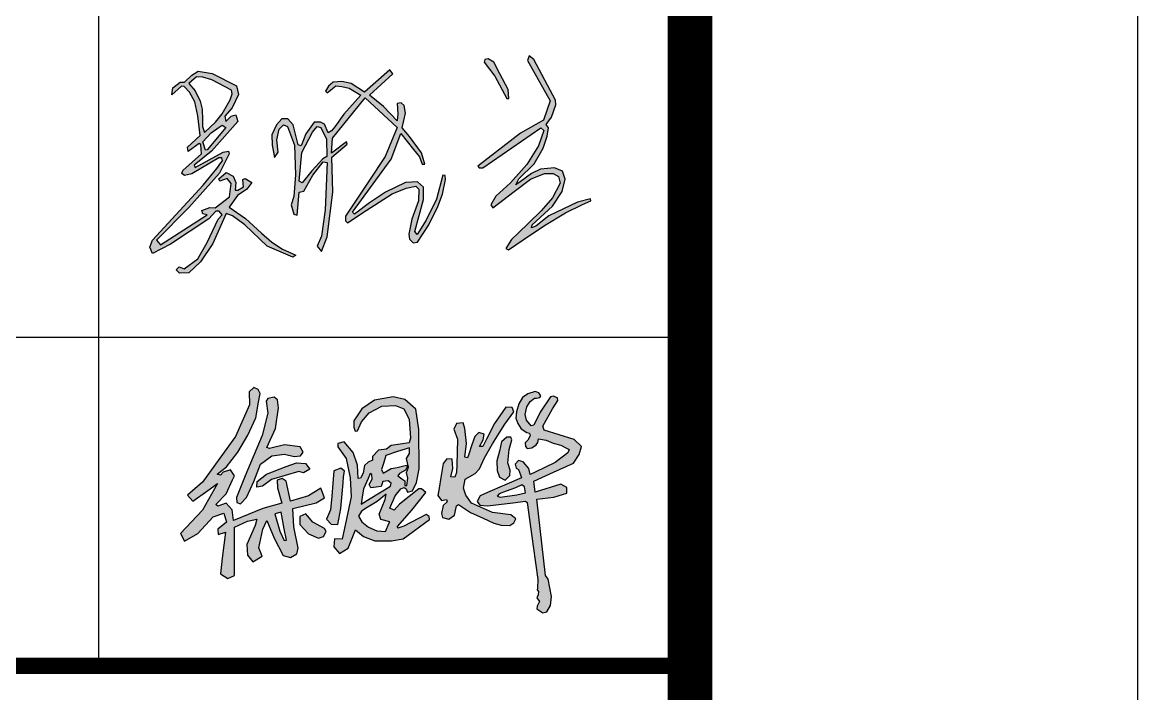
# Model space of a CAD drawing. Extents: x 1162612 to 1711260, y -157368 to 197905.
# Drawn here: x 1689907 to 1693643, y -70178 to -67930 of the extents above; entities that cross this region are included whole.
import ezdxf

# ---------------------------------------------------------------- set-up
doc = ezdxf.new("R2010")
doc.units = 0
doc.header["$LTSCALE"] = 1000
doc.header["$MEASUREMENT"] = 0
doc.layers.get('0').update_dxf_attribs({"linetype": 'CONTINUOUS'})
doc.layers.add('PP-PM-TK', color=7, linetype='CONTINUOUS')
doc.layers.add('PUB_TITLE', color=4, linetype='CONTINUOUS')

msp = doc.modelspace()

# ---------------------------------------------------------------- hatches: boundary and pattern name
h = msp.add_hatch(color=256)
h.paths.add_polyline_path([(1691620.8, -68054.7), (1691605, -68042.6), (1691599.1, -68058.6), (1691675.3, -68193.1), (1691653.4, -68258), (1691576.2, -68302), (1691432.9, -68412.1), (1691437.7, -68417.9), (1691450, -68417.4), (1691643.8, -68283.9), (1691653.9, -68292.9), (1691636.3, -68343.5), (1691596.9, -68406.8), (1691542, -68467.7), (1691493, -68512.9), (1691476, -68541.1), (1691482.9, -68551.2), (1691554.2, -68497.4), (1691609.7, -68455.7), (1691656.6, -68436.2), (1691685.4, -68436.2), (1691703.5, -68446.8), (1691708.8, -68469.2), (1691682.7, -68517.6), (1691645.4, -68561.9), (1691602.8, -68602.9), (1691569.2, -68635.2), (1691545.6, -68657.9), (1691527.2, -68687.5), (1691535.7, -68692.8), (1691585.2, -68659.3), (1691656.7, -68610.9), (1691726.6, -68568), (1691784.1, -68540), (1691811.7, -68528.1), (1691810.6, -68521.4), (1691767.3, -68532.9), (1691670.7, -68578), (1691626.7, -68613), (1691613.2, -68618.6), (1691614.7, -68608.6), (1691683, -68546), (1691715.8, -68496.4), (1691725.9, -68455.6), (1691716.2, -68428.4), (1691689.4, -68417.6), (1691643.1, -68421.7), (1691612.5, -68436.2), (1691574.5, -68464.5), (1691560.2, -68475.1), (1691570, -68454.1), (1691621.5, -68404.5), (1691652.1, -68351.4), (1691665.5, -68311.6), (1691669.6, -68283.6), (1691661.4, -68272.8), (1691680.1, -68248), (1691693.9, -68206.6), (1691693.2, -68190.6)])
h.paths.add_polyline_path([(1691467.5, -68052.7), (1691456.1, -68054.7), (1691453.7, -68063.8), (1691490.3, -68110.7), (1691529.9, -68185.6), (1691537.3, -68185.6), (1691534.3, -68155.9), (1691506.7, -68103), (1691486.4, -68064.1)], flags=17)
h.paths.add_polyline_path([(1690877.3, -68427.4), (1690844.5, -68468.4), (1690833.9, -68462.3), (1690843.4, -68366), (1690879, -68298.7), (1690895.2, -68278.9), (1690907.3, -68282.4), (1690925.7, -68321.4), (1690927.6, -68380.2), (1690913.2, -68387.3)], flags=16)
h.paths.add_polyline_path([(1690744, -68341.4), (1690751.8, -68383), (1690764.4, -68365.6), (1690759.5, -68323.7), (1690767.1, -68288.4), (1690781.8, -68273.2), (1690795.4, -68279.7), (1690818.8, -68342.2), (1690822.6, -68441.2), (1690816.6, -68513.8), (1690807.9, -68541.5), (1690817.1, -68573), (1690828, -68576.3), (1690834, -68499.1), (1690849.8, -68495.3), (1690879.7, -68442.5), (1690915.1, -68398), (1690928.7, -68400.1), (1690921.6, -68557.8), (1690909.6, -68646.7), (1690894.9, -68679.8), (1690909.6, -68697.8), (1690928.7, -68648.3), (1690946.7, -68499.1), (1690944.1, -68382.2), (1690995.6, -68338), (1690993.3, -68331.2), (1690943, -68368.5), (1690946.4, -68318.6), (1691055.8, -68183.1), (1691162.8, -68283.2), (1691122.3, -68380), (1691067.6, -68462.4), (1690990, -68579.2), (1690990.1, -68594.6), (1690996, -68602.2), (1691059.1, -68561), (1691145.5, -68504.6), (1691193.4, -68485.7), (1691225.5, -68479), (1691235.6, -68489.5), (1691234.7, -68528.2), (1691211.6, -68589.7), (1691201.9, -68640.2), (1691204.4, -68656.6), (1691216.2, -68669.2), (1691230.5, -68666.7), (1691268.8, -68608.7), (1691298.7, -68546.7), (1691314.1, -68505.8), (1691324.9, -68456.5), (1691323.2, -68443.6), (1691315.3, -68442.8), (1691294.6, -68522.3), (1691259.8, -68592.7), (1691229.5, -68641.4), (1691221.6, -68631), (1691250.6, -68523.6), (1691251.1, -68482.2), (1691231.2, -68464.8), (1691191, -68466.9), (1691123.4, -68499.2), (1691069.9, -68535.2), (1691020.2, -68572.8), (1691013.2, -68566.2), (1691142.1, -68389), (1691175.1, -68303.1), (1691217.3, -68355.9), (1691237.2, -68380.6), (1691246.1, -68405.7), (1691255.2, -68405.7), (1691244.7, -68367.9), (1691204.2, -68312.9), (1691180, -68283.7), (1691191.1, -68234.3), (1691186.5, -68208.7), (1691176.4, -68199.6), (1691162.3, -68202.8), (1691165.5, -68237), (1691162.3, -68260.3), (1691116.5, -68211.9), (1691069.6, -68174.3), (1691148.2, -68103.2), (1691138.2, -68089.1), (1691053.4, -68164.8), (1691008.7, -68135.7), (1690977, -68128.2), (1690948.8, -68131), (1690932.6, -68144.4), (1690923.1, -68161.4), (1690928.6, -68166.6), (1690946.5, -68151.9), (1690957.3, -68143), (1690977.7, -68145.2), (1691001.4, -68150.9), (1691041.4, -68173.9), (1690983.6, -68238.2), (1690953.4, -68280), (1690943.1, -68294.2), (1690931.7, -68300), (1690919.2, -68271.2), (1690905.9, -68265.3), (1690885.1, -68265.3), (1690856.7, -68304.3), (1690841.2, -68344.5), (1690830.6, -68341.1), (1690814.7, -68274), (1690796.4, -68254.1), (1690775.9, -68253.8), (1690758.1, -68273.2), (1690743.1, -68306.7)])
h.paths.add_polyline_path([(1690521, -68358.8), (1690512, -68331), (1690539.5, -68300.8), (1690566.7, -68281.8), (1690577, -68274.7), (1690589.3, -68283.2), (1690526.3, -68357.7)], flags=16)
h.paths.add_polyline_path([(1690511, -68279.5), (1690517.3, -68299.1), (1690554.2, -68264.8), (1690576.6, -68236.4), (1690603.6, -68189.6), (1690609.5, -68169.6), (1690607.7, -68157.5), (1690541.8, -68123), (1690512.2, -68114), (1690490.7, -68113.5), (1690473.9, -68128), (1690465.1, -68135.6), (1690485.7, -68159.5), (1690502.7, -68194.4), (1690510, -68221.4), (1690510.8, -68257.5)], flags=16)
h.paths.add_polyline_path([(1690440.2, -68144.2), (1690408, -68173.4), (1690411, -68149.6), (1690435.5, -68130.8), (1690450.8, -68130.4), (1690474.8, -68107.7), (1690496.6, -68093.7), (1690543.3, -68101.6), (1690624.1, -68143.5), (1690631.1, -68172.3), (1690610.1, -68216.8), (1690585.7, -68245.1), (1690589.2, -68262.1), (1690607.1, -68244.2), (1690622.8, -68239.9), (1690629.3, -68262.1), (1690541, -68362.4), (1690483.1, -68409.1), (1690485.6, -68416.4), (1690579.5, -68365.3), (1690597.3, -68362), (1690599.8, -68370.6), (1690567.7, -68436), (1690464.9, -68550.2), (1690356.7, -68659.6), (1690369.4, -68675.3), (1690526.6, -68575), (1690511.5, -68572), (1690507.9, -68560.5), (1690535.7, -68550.8), (1690552.6, -68551.4), (1690601.6, -68515.2), (1690607, -68470.5), (1690593.7, -68453), (1690568.3, -68462.6), (1690565.9, -68454.2), (1690590.1, -68433.6), (1690613.7, -68445.7), (1690622.2, -68466.9), (1690619.7, -68492.8), (1690629.4, -68492.2), (1690648.2, -68480.8), (1690645.7, -68456.6), (1690653.6, -68453), (1690676, -68466.3), (1690659, -68489.2), (1690628.2, -68510.4), (1690599.8, -68549), (1690654.2, -68587.1), (1690708.6, -68636), (1690742.8, -68666.7), (1690778.3, -68690), (1690823.7, -68710), (1690812.8, -68717.2), (1690726.9, -68680.4), (1690652.5, -68609.1), (1690611.4, -68578.9), (1690590.3, -68571), (1690545.5, -68670.7), (1690504.4, -68732.9), (1690465.4, -68769), (1690433.2, -68769.9), (1690422.2, -68759.7), (1690432.8, -68748.7), (1690449.7, -68756.3), (1690495.5, -68722), (1690526, -68667.2), (1690563.3, -68589.7), (1690576.9, -68575.3), (1690566.7, -68563), (1690554.8, -68562.6), (1690531.5, -68588.4), (1690403.6, -68673.5), (1690343, -68704.8), (1690334.1, -68682.8), (1690342.6, -68660), (1690513.3, -68475.6), (1690558.7, -68420), (1690572.6, -68401.2), (1690577.8, -68394.2), (1690574.9, -68384.7), (1690564.9, -68384.3), (1690475.3, -68437.5), (1690450.7, -68443), (1690441, -68437.1), (1690444.4, -68427), (1690507.2, -68370.8), (1690505, -68340), (1690499.5, -68336.3), (1690462.8, -68363.1), (1690460.6, -68348.8), (1690502.8, -68309.9), (1690495.4, -68243.9), (1690485.4, -68197), (1690466.6, -68163.8), (1690449.5, -68145.1)])
h = msp.add_hatch(color=256)
h.paths.add_polyline_path([(1691589.3, -69485.4), (1691580.3, -69478.9), (1691559.3, -69489), (1691528.2, -69500.5), (1691503.9, -69509.5), (1691497.7, -69516.7), (1691507.5, -69520.1), (1691564.1, -69512.8), (1691592.9, -69505.8)], flags=16)
h.paths.add_polyline_path([(1691622.3, -69188.7), (1691629.5, -69189.3), (1691640.1, -69187), (1691644, -69181.1), (1691637.3, -69171.2), (1691624.6, -69166.8), (1691600.9, -69174.6), (1691583, -69186.8), (1691570.1, -69208), (1691562.5, -69234.5), (1691560.4, -69255.6), (1691566.6, -69273.6), (1691577.7, -69291.5), (1691596.6, -69303.7), (1691606.2, -69306.2), (1691608.1, -69315.4), (1691600.5, -69329), (1691591.7, -69338.5), (1691592.6, -69350.5), (1691598.1, -69357.6), (1691613.6, -69355.1), (1691628.3, -69344.8), (1691634, -69337.6), (1691635.9, -69325.4), (1691661.7, -69329.6), (1691685.2, -69339.4), (1691711, -69346.1), (1691729.8, -69356.4), (1691738.5, -69361.2), (1691734.9, -69371.4), (1691691.6, -69403.9), (1691624.7, -69436.8), (1691608.4, -69444.8), (1691603.3, -69424.1), (1691584.4, -69401.9), (1691569.4, -69397.9), (1691557.9, -69410.4), (1691561.4, -69423), (1691569.7, -69427.6), (1691575.6, -69446), (1691578.7, -69455.2), (1691465.6, -69504.7), (1691440.9, -69515.6), (1691430.6, -69534.7), (1691439.8, -69547.4), (1691465.8, -69549), (1691550.7, -69538.9), (1691592.5, -69533.9), (1691598.3, -69538.6), (1691618.6, -69684.1), (1691634.1, -69796), (1691632.5, -69824.6), (1691631.4, -69830.8), (1691636.2, -69836.4), (1691635.2, -69847), (1691630.4, -69857.6), (1691639.2, -69870.2), (1691631.3, -69885), (1691631.1, -69894.4), (1691650.5, -69907.4), (1691664.5, -69904), (1691676.3, -69882.8), (1691680, -69853.1), (1691668.3, -69794.9), (1691659.8, -69783.1), (1691630.5, -69527.5), (1691687.4, -69520.7), (1691731, -69507), (1691730.6, -69487.9), (1691710.6, -69476.6), (1691625, -69503.8), (1691620.5, -69466.6), (1691686.4, -69436.6), (1691753, -69406.3), (1691772.5, -69377.8), (1691779.7, -69351), (1691755.6, -69327.8), (1691655.1, -69296), (1691650.9, -69283.2), (1691682.6, -69224.9), (1691701.4, -69196.8), (1691699.6, -69188.3), (1691685.1, -69182.3), (1691676.6, -69184.3), (1691641.8, -69235.6), (1691620.1, -69279.2), (1691611.8, -69281), (1691595.8, -69263.1), (1691591.7, -69243.7), (1691596.9, -69218.3), (1691608, -69199.6)])
h.paths.add_polyline_path([(1691543, -69319.7), (1691530.4, -69319), (1691512.7, -69335.4), (1691505, -69366.3), (1691497.1, -69398.5), (1691497.3, -69430.6), (1691505, -69453.6), (1691524.7, -69462.9), (1691540.4, -69448.3), (1691541, -69429.6), (1691533, -69405), (1691537.4, -69361.3), (1691546.4, -69328.4)], flags=17)
h.paths.add_polyline_path([(1691389.8, -69290.7), (1691384.1, -69272), (1691361.5, -69274), (1691352.4, -69293), (1691365.1, -69326.7), (1691362.3, -69411.9), (1691361.5, -69438), (1691356, -69453.4), (1691342.5, -69452.6), (1691348.8, -69424.4), (1691346.8, -69392.7), (1691329, -69392.3), (1691317.1, -69408.2), (1691309.1, -69454.2), (1691302.9, -69490.5), (1691298.6, -69515.1), (1691311.5, -69531.8), (1691327.8, -69528.3), (1691330.2, -69536.2), (1691317.1, -69548.7), (1691311.1, -69574.9), (1691314.3, -69588), (1691335.7, -69593.9), (1691354.4, -69580.4), (1691356.7, -69570.1), (1691361.5, -69549.6), (1691368.2, -69544.8), (1691407.9, -69571.7), (1691450.4, -69591.1), (1691486.4, -69607.6), (1691511.4, -69613.7), (1691540.4, -69614.9), (1691553.9, -69606.6), (1691560.2, -69592.7), (1691543.2, -69579.2), (1691482.5, -69571.3), (1691411.5, -69541), (1691392.4, -69513.7), (1691385.3, -69490.7), (1691390.1, -69460.2), (1691424.2, -69441.2), (1691438.5, -69425.8), (1691454.9, -69389.1), (1691481.8, -69341.9), (1691504.8, -69305.9), (1691523.9, -69275.8), (1691553.3, -69234.1), (1691547.9, -69220.5), (1691527.2, -69219.5), (1691489.3, -69273.6), (1691461.9, -69326.5), (1691449.4, -69350.6), (1691438.2, -69350.9), (1691450.7, -69328.2), (1691454.4, -69308.9), (1691436.5, -69303.9), (1691422.6, -69316.7), (1691413.1, -69345.5), (1691402.8, -69376.7), (1691398.7, -69389.1), (1691389.5, -69386.4), (1691394.9, -69341.1)])
h.paths.add_polyline_path([(1691122.4, -69527.9), (1691126, -69509.9), (1691095.8, -69534.7), (1691062.4, -69555), (1691042.9, -69566.8), (1691033.5, -69583.8), (1691044.8, -69603.2), (1691066.4, -69621.2), (1691094.9, -69632.9), (1691124.2, -69635.6), (1691136.4, -69606.8), (1691137.8, -69603.5), (1691108.4, -69595.5), (1691102.5, -69577)], flags=16)
h.paths.add_polyline_path([(1691203.9, -69374.7), (1691203.5, -69355.3), (1691164, -69367.8), (1691124.4, -69380.4), (1691116.5, -69407.7), (1691110.6, -69428.2), (1691116.2, -69440.4), (1691143.1, -69424.9), (1691162.2, -69421), (1691193.8, -69412.7), (1691196, -69418.8), (1691190.2, -69429.6), (1691170.8, -69441.1), (1691165.1, -69449.4), (1691178.7, -69459.1), (1691188.4, -69465.9), (1691188.8, -69481.7), (1691195.2, -69481), (1691198.1, -69456.2), (1691194.5, -69437.5), (1691200.3, -69419.9), (1691197.4, -69405.9), (1691194.4, -69391.4)], flags=16)
h.paths.add_polyline_path([(1691077.4, -69444.9), (1691072.5, -69441.2), (1691065.1, -69457.9), (1691049.8, -69492.3), (1691045.5, -69520.2), (1691042, -69543.4), (1691072.5, -69524.8), (1691140.8, -69483.3), (1691142.9, -69473.2), (1691132.7, -69465.2), (1691114.9, -69467.9), (1691111.7, -69477.7), (1691109.6, -69484.1), (1691092.9, -69486.4), (1691074.2, -69489), (1691069.4, -69477.5), (1691078.8, -69459.7)], flags=16)
h.paths.add_polyline_path([(1691015, -69371.1), (1690985.7, -69335.2), (1690964.1, -69340.2), (1690963.6, -69351.8), (1690991.8, -69390.5), (1691005, -69455.2), (1691008.4, -69519.1), (1690992.9, -69593.2), (1690978.8, -69660.6), (1690952.5, -69660), (1690950.3, -69686.6), (1690969.6, -69708.7), (1690999, -69691.5), (1691022.8, -69629.6), (1691050.4, -69652.3), (1691087.5, -69666.7), (1691143.9, -69666.7), (1691183.2, -69660), (1691270.6, -69595.4), (1691270.2, -69584.9), (1691259.4, -69578.9), (1691185.2, -69617.7), (1691164.6, -69623.9), (1691163.5, -69618.5), (1691211.6, -69563.4), (1691258.5, -69504.3), (1691243.8, -69492.7), (1691235.3, -69492.7), (1691170.5, -69543.5), (1691152.5, -69563.9), (1691138.5, -69556.8), (1691156.2, -69516.2), (1691175.1, -69492.4), (1691186.6, -69487.7), (1691193, -69492), (1691196.9, -69503.9), (1691214.4, -69499.2), (1691227.7, -69471.5), (1691236.2, -69425.3), (1691235.4, -69293.5), (1691224.7, -69225.9), (1691188.8, -69193.7), (1691149, -69184.6), (1691086.8, -69195.8), (1691044.4, -69224.8), (1691017.5, -69265), (1691017.7, -69285.8), (1691022.5, -69299.1), (1691030, -69298.1), (1691043.5, -69268.1), (1691069.2, -69238.5), (1691111.2, -69215.9), (1691157.4, -69213.5), (1691185.3, -69224.4), (1691202.8, -69258.8), (1691207, -69322.9), (1691203.2, -69338.5), (1691142.3, -69347.9), (1691127.2, -69359.2), (1691100.3, -69362.5), (1691080, -69384), (1691080.5, -69396.2), (1691065.4, -69403.3), (1691053.6, -69414.2), (1691048.4, -69439.6), (1691039.9, -69457.1), (1691032.2, -69458.3), (1691030.2, -69413)])
h.paths.add_polyline_path([(1690986.5, -69433.3), (1690973.8, -69423.5), (1690950.9, -69432), (1690943.8, -69517.1), (1690939.9, -69562.7), (1690925.9, -69594.3), (1690941.6, -69610.7), (1690964.5, -69611.5), (1690974.5, -69557.8), (1690981.7, -69472.8), (1690983.4, -69452.6)])
h.paths.add_polyline_path([(1690856.9, -69576.6), (1690836.3, -69585), (1690836.6, -69611.7), (1690865.9, -69642.7), (1690899.7, -69658), (1690916.1, -69652.3), (1690925.4, -69635.6), (1690919.4, -69624.9), (1690880.5, -69604.2), (1690861.9, -69582.5)])
h.paths.add_polyline_path([(1690774, -69570.1), (1690752.8, -69576.1), (1690769.5, -69634.5), (1690783.8, -69665.9), (1690791.6, -69664.4), (1690784.5, -69626.3)], flags=16)
h.paths.add_polyline_path([(1690692.8, -69486.8), (1690694.2, -69467.7), (1690725, -69443.8), (1690791.3, -69418.1), (1690825.3, -69404.9), (1690856.1, -69408), (1690870.2, -69426.4), (1690848.8, -69438.7), (1690832.9, -69434), (1690741.7, -69461.5), (1690711.3, -69483.9)], flags=17)
h.paths.add_polyline_path([(1690762.2, -69194.7), (1690750.5, -69185.9), (1690729.2, -69190), (1690723.6, -69199.3), (1690730, -69238.8), (1690710.2, -69313.7), (1690653.8, -69449.3), (1690624, -69521.1), (1690625.1, -69537.9), (1690637.4, -69542.3), (1690658.3, -69521.5), (1690682.5, -69468.4), (1690704.5, -69409.9), (1690743.2, -69382.1), (1690784.8, -69376.5), (1690817.3, -69383.7), (1690838.9, -69382.4), (1690848.1, -69369.7), (1690838, -69352.3), (1690785.1, -69344.8), (1690735, -69357.2), (1690726.4, -69354.3), (1690755.6, -69290.5), (1690765.1, -69221.6)], flags=17)
h.paths.add_polyline_path([(1690697.2, -69160.3), (1690682.5, -69153.6), (1690666.4, -69168.2), (1690668.1, -69211.1), (1690621.6, -69317.2), (1690510.2, -69469.7), (1690460.2, -69513.5), (1690478.6, -69533.7), (1690528.6, -69497.7), (1690560.5, -69474.8), (1690511, -69563.9), (1690436.4, -69641.9), (1690450.5, -69668.2), (1690495.2, -69641.9), (1690546.1, -69586.6), (1690582.1, -69573.5), (1690590.9, -69604.2), (1690561.9, -69627.8), (1690562.8, -69645.4), (1690587.3, -69637.5), (1690576.8, -69724.2), (1690570.4, -69776.9), (1690595.2, -69792.6), (1690618.1, -69783), (1690618.1, -69620.8), (1690661.9, -69600.7), (1690693.1, -69593.8), (1690687.6, -69614.7), (1690658.7, -69679.2), (1690661.7, -69714.2), (1690679, -69736.9), (1690710.3, -69717.9), (1690699.2, -69690.3), (1690712.8, -69627.6), (1690725.7, -69598.1), (1690750.3, -69657.7), (1690781, -69715.4), (1690805.6, -69722.8), (1690826.5, -69709.9), (1690830.8, -69690.9), (1690816.6, -69619.6), (1690813, -69558.2), (1690891, -69539.2), (1690919.3, -69522.6), (1690907, -69490.1), (1690865.8, -69515.9), (1690805.6, -69533.7), (1690790.8, -69467.3), (1690777.9, -69457.5), (1690760.7, -69463.7), (1690761.9, -69488.8), (1690776.1, -69540.4), (1690712.8, -69558.8), (1690615, -69598.1), (1690609.5, -69562.5), (1690589.8, -69541), (1690562.2, -69550.2), (1690554.8, -69545.3), (1690589.8, -69509.1), (1690611.3, -69461.8), (1690618.1, -69448.7), (1690604, -69429.1), (1690579.4, -69436.4), (1690570.8, -69446.2), (1690559.7, -69443.2), (1690591.1, -69418.6), (1690628.6, -69370.1), (1690663, -69312.7), (1690688.8, -69255), (1690698.6, -69202.2), (1690703.9, -69173.8)])

# ---------------------------------------------------------------- linework, layer by layer
for p, q in [((1691456.1, -68054.7), (1691453.7, -68063.8)), ((1691453.7, -68063.8), (1691490.3, -68110.7)), ((1691467.5, -68052.7), (1691456.1, -68054.7)), ((1691486.4, -68064.1), (1691467.5, -68052.7)), ((1691506.7, -68103), (1691486.4, -68064.1)), ((1691605, -68042.6), (1691599.1, -68058.6)), ((1691599.1, -68058.6), (1691675.3, -68193.1)), ((1691620.8, -68054.7), (1691605, -68042.6)), ((1691693.2, -68190.6), (1691620.8, -68054.7)), ((1690450.8, -68130.4), (1690474.8, -68107.7)), ((1690474.8, -68107.7), (1690496.6, -68093.7)), ((1690496.6, -68093.7), (1690543.3, -68101.6)), ((1690543.3, -68101.6), (1690624.1, -68143.5)), ((1691138.2, -68089.1), (1691053.4, -68164.8)), ((1691069.6, -68174.3), (1691148.2, -68103.2)), ((1691148.2, -68103.2), (1691138.2, -68089.1)), ((1691490.3, -68110.7), (1691529.9, -68185.6)), ((1691534.3, -68155.9), (1691506.7, -68103)), ((1690440.2, -68144.2), (1690408, -68173.4)), ((1690408, -68173.4), (1690411, -68149.6)), ((1690411, -68149.6), (1690435.5, -68130.8)), ((1690435.5, -68130.8), (1690450.8, -68130.4)), ((1690449.5, -68145.1), (1690440.2, -68144.2)), ((1690466.6, -68163.8), (1690449.5, -68145.1)), ((1690473.9, -68128), (1690465.1, -68135.6)), ((1690465.1, -68135.6), (1690485.7, -68159.5)), ((1690490.7, -68113.5), (1690473.9, -68128)), ((1690512.2, -68114), (1690490.7, -68113.5)), ((1690541.8, -68123), (1690512.2, -68114)), ((1690607.7, -68157.5), (1690541.8, -68123)), ((1690624.1, -68143.5), (1690631.1, -68172.3)), ((1690932.6, -68144.4), (1690923.1, -68161.4)), ((1690948.8, -68131), (1690932.6, -68144.4)), ((1690946.5, -68151.9), (1690957.3, -68143)), ((1690977, -68128.2), (1690948.8, -68131)), ((1690957.3, -68143), (1690977.7, -68145.2)), ((1691008.7, -68135.7), (1690977, -68128.2)), ((1690977.7, -68145.2), (1691001.4, -68150.9)), ((1691053.4, -68164.8), (1691008.7, -68135.7)), ((1690485.4, -68197), (1690466.6, -68163.8)), ((1690485.7, -68159.5), (1690502.7, -68194.4)), ((1690603.6, -68189.6), (1690609.5, -68169.6)), ((1690609.5, -68169.6), (1690607.7, -68157.5)), ((1690631.1, -68172.3), (1690610.1, -68216.8)), ((1690923.1, -68161.4), (1690928.6, -68166.6)), ((1690928.6, -68166.6), (1690946.5, -68151.9)), ((1690946.4, -68318.6), (1691055.8, -68183.1)), ((1691041.4, -68173.9), (1690983.6, -68238.2)), ((1691001.4, -68150.9), (1691041.4, -68173.9)), ((1691055.8, -68183.1), (1691162.8, -68283.2)), ((1691116.5, -68211.9), (1691069.6, -68174.3)), ((1691529.9, -68185.6), (1691537.3, -68185.6)), ((1691537.3, -68185.6), (1691534.3, -68155.9)), ((1690495.4, -68243.9), (1690485.4, -68197)), ((1690502.7, -68194.4), (1690510, -68221.4)), ((1690510, -68221.4), (1690510.8, -68257.5)), ((1690576.6, -68236.4), (1690603.6, -68189.6)), ((1690610.1, -68216.8), (1690585.7, -68245.1)), ((1691162.3, -68260.3), (1691116.5, -68211.9)), ((1691176.4, -68199.6), (1691162.3, -68202.8)), ((1691162.3, -68202.8), (1691165.5, -68237)), ((1691186.5, -68208.7), (1691176.4, -68199.6)), ((1691191.1, -68234.3), (1691186.5, -68208.7)), ((1691675.3, -68193.1), (1691653.4, -68258)), ((1691680.1, -68248), (1691693.9, -68206.6)), ((1691693.9, -68206.6), (1691693.2, -68190.6)), ((1690502.8, -68309.9), (1690495.4, -68243.9)), ((1690510.8, -68257.5), (1690511, -68279.5)), ((1690629.3, -68262.1), (1690541, -68362.4)), ((1690554.2, -68264.8), (1690576.6, -68236.4)), ((1690585.7, -68245.1), (1690589.2, -68262.1)), ((1690589.2, -68262.1), (1690607.1, -68244.2)), ((1690607.1, -68244.2), (1690622.8, -68239.9)), ((1690622.8, -68239.9), (1690629.3, -68262.1)), ((1690775.9, -68253.8), (1690758.1, -68273.2)), ((1690796.4, -68254.1), (1690775.9, -68253.8)), ((1690814.7, -68274), (1690796.4, -68254.1)), ((1690983.6, -68238.2), (1690953.4, -68280)), ((1691165.5, -68237), (1691162.3, -68260.3)), ((1691180, -68283.7), (1691191.1, -68234.3)), ((1691653.4, -68258), (1691576.2, -68302)), ((1691661.4, -68272.8), (1691680.1, -68248)), ((1690511, -68279.5), (1690517.3, -68299.1)), ((1690517.3, -68299.1), (1690554.2, -68264.8)), ((1690589.3, -68283.2), (1690526.3, -68357.7)), ((1690539.5, -68300.8), (1690566.7, -68281.8)), ((1690566.7, -68281.8), (1690577, -68274.7)), ((1690577, -68274.7), (1690589.3, -68283.2)), ((1690758.1, -68273.2), (1690743.1, -68306.7)), ((1690759.5, -68323.7), (1690767.1, -68288.4)), ((1690767.1, -68288.4), (1690781.8, -68273.2)), ((1690781.8, -68273.2), (1690795.4, -68279.7)), ((1690795.4, -68279.7), (1690818.8, -68342.2)), ((1690830.6, -68341.1), (1690814.7, -68274)), ((1690843.4, -68366), (1690879, -68298.7)), ((1690885.1, -68265.3), (1690856.7, -68304.3)), ((1690879, -68298.7), (1690895.2, -68278.9)), ((1690905.9, -68265.3), (1690885.1, -68265.3)), ((1690895.2, -68278.9), (1690907.3, -68282.4)), ((1690919.2, -68271.2), (1690905.9, -68265.3)), ((1690907.3, -68282.4), (1690925.7, -68321.4)), ((1690931.7, -68300), (1690919.2, -68271.2)), ((1690943.1, -68294.2), (1690931.7, -68300)), ((1690953.4, -68280), (1690943.1, -68294.2)), ((1691162.8, -68283.2), (1691122.3, -68380)), ((1691204.2, -68312.9), (1691180, -68283.7)), ((1691450, -68417.4), (1691643.8, -68283.9)), ((1691653.9, -68292.9), (1691636.3, -68343.5)), ((1691643.8, -68283.9), (1691653.9, -68292.9)), ((1691669.6, -68283.6), (1691661.4, -68272.8)), ((1691665.5, -68311.6), (1691669.6, -68283.6)), ((1690460.6, -68348.8), (1690502.8, -68309.9)), ((1690499.5, -68336.3), (1690462.8, -68363.1)), ((1690505, -68340), (1690499.5, -68336.3)), ((1690512, -68331), (1690539.5, -68300.8)), ((1690521, -68358.8), (1690512, -68331)), ((1690743.1, -68306.7), (1690744, -68341.4)), ((1690764.4, -68365.6), (1690759.5, -68323.7)), ((1690856.7, -68304.3), (1690841.2, -68344.5)), ((1690925.7, -68321.4), (1690927.6, -68380.2)), ((1690943, -68368.5), (1690946.4, -68318.6)), ((1690993.3, -68331.2), (1690943, -68368.5)), ((1690995.6, -68338), (1690993.3, -68331.2)), ((1691142.1, -68389), (1691175.1, -68303.1)), ((1691175.1, -68303.1), (1691217.3, -68355.9)), ((1691244.7, -68367.9), (1691204.2, -68312.9)), ((1691576.2, -68302), (1691432.9, -68412.1)), ((1691652.1, -68351.4), (1691665.5, -68311.6)), ((1690444.4, -68427), (1690507.2, -68370.8)), ((1690462.8, -68363.1), (1690460.6, -68348.8)), ((1690541, -68362.4), (1690483.1, -68409.1)), ((1690485.6, -68416.4), (1690579.5, -68365.3)), ((1690507.2, -68370.8), (1690505, -68340)), ((1690526.3, -68357.7), (1690521, -68358.8)), ((1690599.8, -68370.6), (1690567.7, -68436)), ((1690579.5, -68365.3), (1690597.3, -68362)), ((1690597.3, -68362), (1690599.8, -68370.6)), ((1690744, -68341.4), (1690751.8, -68383)), ((1690751.8, -68383), (1690764.4, -68365.6)), ((1690818.8, -68342.2), (1690822.6, -68441.2)), ((1690841.2, -68344.5), (1690830.6, -68341.1)), ((1690833.9, -68462.3), (1690843.4, -68366)), ((1690944.1, -68382.2), (1690995.6, -68338)), ((1691217.3, -68355.9), (1691237.2, -68380.6)), ((1691255.2, -68405.7), (1691244.7, -68367.9)), ((1691636.3, -68343.5), (1691596.9, -68406.8)), ((1691621.5, -68404.5), (1691652.1, -68351.4)), ((1690564.9, -68384.3), (1690475.3, -68437.5)), ((1690483.1, -68409.1), (1690485.6, -68416.4)), ((1690558.7, -68420), (1690572.6, -68401.2)), ((1690574.9, -68384.7), (1690564.9, -68384.3)), ((1690572.6, -68401.2), (1690577.8, -68394.2)), ((1690577.8, -68394.2), (1690574.9, -68384.7)), ((1690913.2, -68387.3), (1690877.3, -68427.4)), ((1690879.7, -68442.5), (1690915.1, -68398)), ((1690927.6, -68380.2), (1690913.2, -68387.3)), ((1690915.1, -68398), (1690928.7, -68400.1)), ((1690928.7, -68400.1), (1690921.6, -68557.8)), ((1690946.7, -68499.1), (1690944.1, -68382.2)), ((1691013.2, -68566.2), (1691142.1, -68389)), ((1691122.3, -68380), (1691067.6, -68462.4)), ((1691237.2, -68380.6), (1691246.1, -68405.7)), ((1691246.1, -68405.7), (1691255.2, -68405.7)), ((1691596.9, -68406.8), (1691542, -68467.7)), ((1691570, -68454.1), (1691621.5, -68404.5)), ((1690441, -68437.1), (1690444.4, -68427)), ((1690450.7, -68443), (1690441, -68437.1)), ((1690475.3, -68437.5), (1690450.7, -68443)), ((1690567.7, -68436), (1690464.9, -68550.2)), ((1690513.3, -68475.6), (1690558.7, -68420)), ((1690565.9, -68454.2), (1690590.1, -68433.6)), ((1690590.1, -68433.6), (1690613.7, -68445.7)), ((1690613.7, -68445.7), (1690622.2, -68466.9)), ((1690822.6, -68441.2), (1690816.6, -68513.8)), ((1690877.3, -68427.4), (1690844.5, -68468.4)), ((1690849.8, -68495.3), (1690879.7, -68442.5)), ((1691315.3, -68442.8), (1691294.6, -68522.3)), ((1691323.2, -68443.6), (1691315.3, -68442.8)), ((1691324.9, -68456.5), (1691323.2, -68443.6)), ((1691432.9, -68412.1), (1691437.7, -68417.9)), ((1691437.7, -68417.9), (1691450, -68417.4)), ((1691612.5, -68436.2), (1691574.5, -68464.5)), ((1691609.7, -68455.7), (1691656.6, -68436.2)), ((1691643.1, -68421.7), (1691612.5, -68436.2)), ((1691689.4, -68417.6), (1691643.1, -68421.7)), ((1691656.6, -68436.2), (1691685.4, -68436.2)), ((1691685.4, -68436.2), (1691703.5, -68446.8)), ((1691716.2, -68428.4), (1691689.4, -68417.6)), ((1691703.5, -68446.8), (1691708.8, -68469.2)), ((1691725.9, -68455.6), (1691716.2, -68428.4)), ((1690342.6, -68660), (1690513.3, -68475.6)), ((1690568.3, -68462.6), (1690565.9, -68454.2)), ((1690593.7, -68453), (1690568.3, -68462.6)), ((1690568.3, -68462.6), (1690568.3, -68462.6)), ((1690607, -68470.5), (1690593.7, -68453)), ((1690601.6, -68515.2), (1690607, -68470.5)), ((1690622.2, -68466.9), (1690619.7, -68492.8)), ((1690629.4, -68492.2), (1690648.2, -68480.8)), ((1690645.7, -68456.6), (1690653.6, -68453)), ((1690648.2, -68480.8), (1690645.7, -68456.6)), ((1690653.6, -68453), (1690676, -68466.3)), ((1690676, -68466.3), (1690659, -68489.2)), ((1690844.5, -68468.4), (1690833.9, -68462.3)), ((1691067.6, -68462.4), (1690990, -68579.2)), ((1691191, -68466.9), (1691123.4, -68499.2)), ((1691145.5, -68504.6), (1691193.4, -68485.7)), ((1691231.2, -68464.8), (1691191, -68466.9)), ((1691193.4, -68485.7), (1691225.5, -68479)), ((1691225.5, -68479), (1691235.6, -68489.5)), ((1691251.1, -68482.2), (1691231.2, -68464.8)), ((1691250.6, -68523.6), (1691251.1, -68482.2)), ((1691314.1, -68505.8), (1691324.9, -68456.5)), ((1691542, -68467.7), (1691493, -68512.9)), ((1691554.2, -68497.4), (1691609.7, -68455.7)), ((1691560.2, -68475.1), (1691570, -68454.1)), ((1691574.5, -68464.5), (1691560.2, -68475.1)), ((1691708.8, -68469.2), (1691682.7, -68517.6)), ((1691715.8, -68496.4), (1691725.9, -68455.6)), ((1690552.6, -68551.4), (1690601.6, -68515.2)), ((1690628.2, -68510.4), (1690599.8, -68549)), ((1690619.7, -68492.8), (1690629.4, -68492.2)), ((1690659, -68489.2), (1690628.2, -68510.4)), ((1690816.6, -68513.8), (1690807.9, -68541.5)), ((1690828, -68576.3), (1690834, -68499.1)), ((1690834, -68499.1), (1690849.8, -68495.3)), ((1690928.7, -68648.3), (1690946.7, -68499.1)), ((1691059.1, -68561), (1691145.5, -68504.6)), ((1691123.4, -68499.2), (1691069.9, -68535.2)), ((1691221.6, -68631), (1691250.6, -68523.6)), ((1691235.6, -68489.5), (1691234.7, -68528.2)), ((1691294.6, -68522.3), (1691259.8, -68592.7)), ((1691298.7, -68546.7), (1691314.1, -68505.8)), ((1691493, -68512.9), (1691476, -68541.1)), ((1691482.9, -68551.2), (1691554.2, -68497.4)), ((1691682.7, -68517.6), (1691645.4, -68561.9)), ((1691683, -68546), (1691715.8, -68496.4)), ((1691810.6, -68521.4), (1691767.3, -68532.9)), ((1691811.7, -68528.1), (1691810.6, -68521.4)), ((1690464.9, -68550.2), (1690356.7, -68659.6)), ((1690507.9, -68560.5), (1690535.7, -68550.8)), ((1690511.5, -68572), (1690507.9, -68560.5)), ((1690535.7, -68550.8), (1690552.6, -68551.4)), ((1690599.8, -68549), (1690654.2, -68587.1)), ((1690807.9, -68541.5), (1690817.1, -68573)), ((1690921.6, -68557.8), (1690909.6, -68646.7)), ((1690996, -68602.2), (1691059.1, -68561)), ((1691069.9, -68535.2), (1691020.2, -68572.8)), ((1691234.7, -68528.2), (1691211.6, -68589.7)), ((1691268.8, -68608.7), (1691298.7, -68546.7)), ((1691476, -68541.1), (1691482.9, -68551.2)), ((1691614.7, -68608.6), (1691683, -68546)), ((1691767.3, -68532.9), (1691670.7, -68578)), ((1691726.6, -68568), (1691784.1, -68540)), ((1691784.1, -68540), (1691811.7, -68528.1)), ((1690369.4, -68675.3), (1690526.6, -68575)), ((1690531.5, -68588.4), (1690403.6, -68673.5)), ((1690526.6, -68575), (1690511.5, -68572)), ((1690526, -68667.2), (1690563.3, -68589.7)), ((1690554.8, -68562.6), (1690531.5, -68588.4)), ((1690590.3, -68571), (1690545.5, -68670.7)), ((1690566.7, -68563), (1690554.8, -68562.6)), ((1690563.3, -68589.7), (1690576.9, -68575.3)), ((1690576.9, -68575.3), (1690566.7, -68563)), ((1690611.4, -68578.9), (1690590.3, -68571)), ((1690652.5, -68609.1), (1690611.4, -68578.9)), ((1690654.2, -68587.1), (1690708.6, -68636)), ((1690817.1, -68573), (1690828, -68576.3)), ((1690990, -68579.2), (1690990.1, -68594.6)), ((1690990.1, -68594.6), (1690996, -68602.2)), ((1691020.2, -68572.8), (1691013.2, -68566.2)), ((1691211.6, -68589.7), (1691201.9, -68640.2)), ((1691259.8, -68592.7), (1691229.5, -68641.4)), ((1691645.4, -68561.9), (1691602.8, -68602.9)), ((1691670.7, -68578), (1691626.7, -68613)), ((1691656.7, -68610.9), (1691726.6, -68568)), ((1690726.9, -68680.4), (1690652.5, -68609.1)), ((1690708.6, -68636), (1690742.8, -68666.7)), ((1691229.5, -68641.4), (1691221.6, -68631)), ((1691230.5, -68666.7), (1691268.8, -68608.7)), ((1691569.2, -68635.2), (1691545.6, -68657.9)), ((1691602.8, -68602.9), (1691569.2, -68635.2)), ((1691585.2, -68659.3), (1691656.7, -68610.9)), ((1691613.2, -68618.6), (1691614.7, -68608.6)), ((1691626.7, -68613), (1691613.2, -68618.6)), ((1690334.1, -68682.8), (1690342.6, -68660)), ((1690403.6, -68673.5), (1690343, -68704.8)), ((1690356.7, -68659.6), (1690369.4, -68675.3)), ((1690495.5, -68722), (1690526, -68667.2)), ((1690545.5, -68670.7), (1690504.4, -68732.9)), ((1690742.8, -68666.7), (1690778.3, -68690)), ((1690909.6, -68646.7), (1690894.9, -68679.8)), ((1690909.6, -68697.8), (1690928.7, -68648.3)), ((1691201.9, -68640.2), (1691204.4, -68656.6)), ((1691204.4, -68656.6), (1691216.2, -68669.2)), ((1691216.2, -68669.2), (1691230.5, -68666.7)), ((1691545.6, -68657.9), (1691527.2, -68687.5)), ((1691535.7, -68692.8), (1691585.2, -68659.3)), ((1690343, -68704.8), (1690334.1, -68682.8)), ((1690812.8, -68717.2), (1690726.9, -68680.4)), ((1690778.3, -68690), (1690823.7, -68710)), ((1690823.7, -68710), (1690812.8, -68717.2)), ((1690894.9, -68679.8), (1690909.6, -68697.8)), ((1691527.2, -68687.5), (1691535.7, -68692.8)), ((1690449.7, -68756.3), (1690495.5, -68722)), ((1690504.4, -68732.9), (1690465.4, -68769)), ((1690422.2, -68759.7), (1690432.8, -68748.7)), ((1690433.2, -68769.9), (1690422.2, -68759.7)), ((1690432.8, -68748.7), (1690449.7, -68756.3)), ((1690465.4, -68769), (1690433.2, -68769.9)), ((1690682.5, -69153.6), (1690666.4, -69168.2)), ((1690697.2, -69160.3), (1690682.5, -69153.6)), ((1690666.4, -69168.2), (1690668.1, -69211.1)), ((1690703.9, -69173.8), (1690697.2, -69160.3)), ((1690698.6, -69202.2), (1690703.9, -69173.8)), ((1690729.2, -69190), (1690723.6, -69199.3)), ((1690750.5, -69185.9), (1690729.2, -69190)), ((1690762.2, -69194.7), (1690750.5, -69185.9)), ((1690765.1, -69221.6), (1690762.2, -69194.7)), ((1691086.8, -69195.8), (1691044.4, -69224.8)), ((1691149, -69184.6), (1691086.8, -69195.8)), ((1691188.8, -69193.7), (1691149, -69184.6)), ((1691224.7, -69225.9), (1691188.8, -69193.7)), ((1691583, -69186.8), (1691570.1, -69208)), ((1691600.9, -69174.6), (1691583, -69186.8)), ((1691624.6, -69166.8), (1691600.9, -69174.6)), ((1691608, -69199.6), (1691622.3, -69188.7)), ((1691622.3, -69188.7), (1691629.5, -69189.3)), ((1691637.3, -69171.2), (1691624.6, -69166.8)), ((1691629.5, -69189.3), (1691640.1, -69187)), ((1691644, -69181.1), (1691637.3, -69171.2)), ((1691640.1, -69187), (1691644, -69181.1)), ((1691676.6, -69184.3), (1691641.8, -69235.6)), ((1691685.1, -69182.3), (1691676.6, -69184.3)), ((1691699.6, -69188.3), (1691685.1, -69182.3)), ((1691701.4, -69196.8), (1691699.6, -69188.3)), ((1690668.1, -69211.1), (1690621.6, -69317.2)), ((1690688.8, -69255), (1690698.6, -69202.2)), ((1690723.6, -69199.3), (1690730, -69238.8)), ((1690755.6, -69290.5), (1690765.1, -69221.6)), ((1691044.4, -69224.8), (1691017.5, -69265)), ((1691069.2, -69238.5), (1691111.2, -69215.9)), ((1691111.2, -69215.9), (1691157.4, -69213.5)), ((1691157.4, -69213.5), (1691185.3, -69224.4)), ((1691185.3, -69224.4), (1691202.8, -69258.8)), ((1691235.4, -69293.5), (1691224.7, -69225.9)), ((1691527.2, -69219.5), (1691489.3, -69273.6)), ((1691547.9, -69220.5), (1691527.2, -69219.5)), ((1691553.3, -69234.1), (1691547.9, -69220.5)), ((1691570.1, -69208), (1691562.5, -69234.5)), ((1691591.7, -69243.7), (1691596.9, -69218.3)), ((1691596.9, -69218.3), (1691608, -69199.6)), ((1691650.9, -69283.2), (1691682.6, -69224.9)), ((1691682.6, -69224.9), (1691701.4, -69196.8)), ((1690663, -69312.7), (1690688.8, -69255)), ((1690730, -69238.8), (1690710.2, -69313.7)), ((1691017.5, -69265), (1691017.7, -69285.8)), ((1691030, -69298.1), (1691043.5, -69268.1)), ((1691043.5, -69268.1), (1691069.2, -69238.5)), ((1691202.8, -69258.8), (1691207, -69322.9)), ((1691523.9, -69275.8), (1691553.3, -69234.1)), ((1691562.5, -69234.5), (1691560.4, -69255.6)), ((1691560.4, -69255.6), (1691566.6, -69273.6)), ((1691595.8, -69263.1), (1691591.7, -69243.7)), ((1691611.8, -69281), (1691595.8, -69263.1)), ((1691641.8, -69235.6), (1691620.1, -69279.2)), ((1690726.4, -69354.3), (1690755.6, -69290.5)), ((1691017.7, -69285.8), (1691022.5, -69299.1)), ((1691022.5, -69299.1), (1691030, -69298.1)), ((1691236.2, -69425.3), (1691235.4, -69293.5)), ((1691361.5, -69274), (1691352.4, -69293)), ((1691352.4, -69293), (1691365.1, -69326.7)), ((1691384.1, -69272), (1691361.5, -69274)), ((1691389.8, -69290.7), (1691384.1, -69272)), ((1691394.9, -69341.1), (1691389.8, -69290.7)), ((1691436.5, -69303.9), (1691422.6, -69316.7)), ((1691454.4, -69308.9), (1691436.5, -69303.9)), ((1691489.3, -69273.6), (1691461.9, -69326.5)), ((1691481.8, -69341.9), (1691504.8, -69305.9)), ((1691504.8, -69305.9), (1691523.9, -69275.8)), ((1691566.6, -69273.6), (1691577.7, -69291.5)), ((1691577.7, -69291.5), (1691596.6, -69303.7)), ((1691596.6, -69303.7), (1691606.2, -69306.2)), ((1691606.2, -69306.2), (1691608.1, -69315.4)), ((1691620.1, -69279.2), (1691611.8, -69281)), ((1691655.1, -69296), (1691650.9, -69283.2)), ((1691755.6, -69327.8), (1691655.1, -69296)), ((1690621.6, -69317.2), (1690510.2, -69469.7)), ((1690628.6, -69370.1), (1690663, -69312.7)), ((1690710.2, -69313.7), (1690653.8, -69449.3)), ((1690785.1, -69344.8), (1690735, -69357.2)), ((1690838, -69352.3), (1690785.1, -69344.8)), ((1690964.1, -69340.2), (1690963.6, -69351.8)), ((1690985.7, -69335.2), (1690964.1, -69340.2)), ((1691015, -69371.1), (1690985.7, -69335.2)), ((1691203.2, -69338.5), (1691142.3, -69347.9)), ((1691207, -69322.9), (1691203.2, -69338.5)), ((1691365.1, -69326.7), (1691362.3, -69411.9)), ((1691389.5, -69386.4), (1691394.9, -69341.1)), ((1691413.1, -69345.5), (1691402.8, -69376.7)), ((1691422.6, -69316.7), (1691413.1, -69345.5)), ((1691438.2, -69350.9), (1691450.7, -69328.2)), ((1691461.9, -69326.5), (1691449.4, -69350.6)), ((1691450.7, -69328.2), (1691454.4, -69308.9)), ((1691454.9, -69389.1), (1691481.8, -69341.9)), ((1691512.7, -69335.4), (1691505, -69366.3)), ((1691530.4, -69319), (1691512.7, -69335.4)), ((1691543, -69319.7), (1691530.4, -69319)), ((1691537.4, -69361.3), (1691546.4, -69328.4)), ((1691546.4, -69328.4), (1691543, -69319.7)), ((1691600.5, -69329), (1691591.7, -69338.5)), ((1691591.7, -69338.5), (1691592.6, -69350.5)), ((1691608.1, -69315.4), (1691600.5, -69329)), ((1691613.6, -69355.1), (1691628.3, -69344.8)), ((1691628.3, -69344.8), (1691634, -69337.6)), ((1691634, -69337.6), (1691635.9, -69325.4)), ((1691635.9, -69325.4), (1691661.7, -69329.6)), ((1691661.7, -69329.6), (1691685.2, -69339.4)), ((1691685.2, -69339.4), (1691711, -69346.1)), ((1691711, -69346.1), (1691729.8, -69356.4)), ((1691779.7, -69351), (1691755.6, -69327.8)), ((1690591.1, -69418.6), (1690628.6, -69370.1)), ((1690704.5, -69409.9), (1690743.2, -69382.1)), ((1690735, -69357.2), (1690726.4, -69354.3)), ((1690743.2, -69382.1), (1690784.8, -69376.5)), ((1690784.8, -69376.5), (1690817.3, -69383.7)), ((1690817.3, -69383.7), (1690838.9, -69382.4)), ((1690848.1, -69369.7), (1690838, -69352.3)), ((1690838.9, -69382.4), (1690848.1, -69369.7)), ((1690963.6, -69351.8), (1690991.8, -69390.5)), ((1691030.2, -69413), (1691015, -69371.1)), ((1691100.3, -69362.5), (1691080, -69384)), ((1691127.2, -69359.2), (1691100.3, -69362.5)), ((1691124.4, -69380.4), (1691116.5, -69407.7)), ((1691164, -69367.8), (1691124.4, -69380.4)), ((1691142.3, -69347.9), (1691127.2, -69359.2)), ((1691203.5, -69355.3), (1691164, -69367.8)), ((1691194.4, -69391.4), (1691203.9, -69374.7)), ((1691203.9, -69374.7), (1691203.5, -69355.3)), ((1691402.8, -69376.7), (1691398.7, -69389.1)), ((1691449.4, -69350.6), (1691438.2, -69350.9)), ((1691505, -69366.3), (1691497.1, -69398.5)), ((1691533, -69405), (1691537.4, -69361.3)), ((1691592.6, -69350.5), (1691598.1, -69357.6)), ((1691598.1, -69357.6), (1691613.6, -69355.1)), ((1691734.9, -69371.4), (1691691.6, -69403.9)), ((1691729.8, -69356.4), (1691738.5, -69361.2)), ((1691738.5, -69361.2), (1691734.9, -69371.4)), ((1691753, -69406.3), (1691772.5, -69377.8)), ((1691772.5, -69377.8), (1691779.7, -69351)), ((1690559.7, -69443.2), (1690591.1, -69418.6)), ((1690682.5, -69468.4), (1690704.5, -69409.9)), ((1690725, -69443.8), (1690791.3, -69418.1)), ((1690791.3, -69418.1), (1690825.3, -69404.9)), ((1690825.3, -69404.9), (1690856.1, -69408)), ((1690856.1, -69408), (1690870.2, -69426.4)), ((1690991.8, -69390.5), (1691005, -69455.2)), ((1691032.2, -69458.3), (1691030.2, -69413)), ((1691053.6, -69414.2), (1691048.4, -69439.6)), ((1691065.4, -69403.3), (1691053.6, -69414.2)), ((1691080.5, -69396.2), (1691065.4, -69403.3)), ((1691080, -69384), (1691080.5, -69396.2)), ((1691116.5, -69407.7), (1691110.6, -69428.2)), ((1691162.2, -69421), (1691193.8, -69412.7)), ((1691196, -69418.8), (1691190.2, -69429.6)), ((1691193.8, -69412.7), (1691196, -69418.8)), ((1691197.4, -69405.9), (1691194.4, -69391.4)), ((1691194.5, -69437.5), (1691200.3, -69419.9)), ((1691200.3, -69419.9), (1691197.4, -69405.9)), ((1691317.1, -69408.2), (1691309.1, -69454.2)), ((1691329, -69392.3), (1691317.1, -69408.2)), ((1691346.8, -69392.7), (1691329, -69392.3)), ((1691348.8, -69424.4), (1691346.8, -69392.7)), ((1691362.3, -69411.9), (1691361.5, -69438)), ((1691398.7, -69389.1), (1691389.5, -69386.4)), ((1691438.5, -69425.8), (1691454.9, -69389.1)), ((1691497.1, -69398.5), (1691497.3, -69430.6)), ((1691541, -69429.6), (1691533, -69405)), ((1691569.4, -69397.9), (1691557.9, -69410.4)), ((1691557.9, -69410.4), (1691561.4, -69423)), ((1691584.4, -69401.9), (1691569.4, -69397.9)), ((1691603.3, -69424.1), (1691584.4, -69401.9)), ((1691691.6, -69403.9), (1691624.7, -69436.8)), ((1691686.4, -69436.6), (1691753, -69406.3)), ((1690570.8, -69446.2), (1690559.7, -69443.2)), ((1690579.4, -69436.4), (1690570.8, -69446.2)), ((1690604, -69429.1), (1690579.4, -69436.4)), ((1690618.1, -69448.7), (1690604, -69429.1)), ((1690611.3, -69461.8), (1690618.1, -69448.7)), ((1690653.8, -69449.3), (1690624, -69521.1)), ((1690694.2, -69467.7), (1690725, -69443.8)), ((1690832.9, -69434), (1690741.7, -69461.5)), ((1690777.9, -69457.5), (1690760.7, -69463.7)), ((1690790.8, -69467.3), (1690777.9, -69457.5)), ((1690848.8, -69438.7), (1690832.9, -69434)), ((1690870.2, -69426.4), (1690848.8, -69438.7)), ((1690950.9, -69432), (1690943.8, -69517.1)), ((1690973.8, -69423.5), (1690950.9, -69432)), ((1690986.5, -69433.3), (1690973.8, -69423.5)), ((1690981.7, -69472.8), (1690983.4, -69452.6)), ((1690983.4, -69452.6), (1690986.5, -69433.3)), ((1691005, -69455.2), (1691008.4, -69519.1)), ((1691039.9, -69457.1), (1691032.2, -69458.3)), ((1691048.4, -69439.6), (1691039.9, -69457.1)), ((1691065.1, -69457.9), (1691049.8, -69492.3)), ((1691072.5, -69441.2), (1691065.1, -69457.9)), ((1691077.4, -69444.9), (1691072.5, -69441.2)), ((1691078.8, -69459.7), (1691077.4, -69444.9)), ((1691110.6, -69428.2), (1691116.2, -69440.4)), ((1691116.2, -69440.4), (1691143.1, -69424.9)), ((1691143.1, -69424.9), (1691162.2, -69421)), ((1691170.8, -69441.1), (1691165.1, -69449.4)), ((1691165.1, -69449.4), (1691178.7, -69459.1)), ((1691190.2, -69429.6), (1691170.8, -69441.1)), ((1691198.1, -69456.2), (1691194.5, -69437.5)), ((1691195.2, -69481), (1691198.1, -69456.2)), ((1691227.7, -69471.5), (1691236.2, -69425.3)), ((1691309.1, -69454.2), (1691302.9, -69490.5)), ((1691342.5, -69452.6), (1691348.8, -69424.4)), ((1691356, -69453.4), (1691342.5, -69452.6)), ((1691361.5, -69438), (1691356, -69453.4)), ((1691390.1, -69460.2), (1691424.2, -69441.2)), ((1691424.2, -69441.2), (1691438.5, -69425.8)), ((1691578.7, -69455.2), (1691465.6, -69504.7)), ((1691497.3, -69430.6), (1691505, -69453.6)), ((1691505, -69453.6), (1691524.7, -69462.9)), ((1691524.7, -69462.9), (1691540.4, -69448.3)), ((1691540.4, -69448.3), (1691541, -69429.6)), ((1691561.4, -69423), (1691569.7, -69427.6)), ((1691569.7, -69427.6), (1691575.6, -69446)), ((1691575.6, -69446), (1691578.7, -69455.2)), ((1691608.4, -69444.8), (1691603.3, -69424.1)), ((1691624.7, -69436.8), (1691608.4, -69444.8)), ((1691620.5, -69466.6), (1691686.4, -69436.6)), ((1690510.2, -69469.7), (1690460.2, -69513.5)), ((1690560.5, -69474.8), (1690511, -69563.9)), ((1690528.6, -69497.7), (1690560.5, -69474.8)), ((1690560.5, -69474.8), (1690560.5, -69474.8)), ((1690589.8, -69509.1), (1690611.3, -69461.8)), ((1690658.3, -69521.5), (1690682.5, -69468.4)), ((1690692.8, -69486.8), (1690694.2, -69467.7)), ((1690711.3, -69483.9), (1690692.8, -69486.8)), ((1690741.7, -69461.5), (1690711.3, -69483.9)), ((1690760.7, -69463.7), (1690761.9, -69488.8)), ((1690761.9, -69488.8), (1690776.1, -69540.4)), ((1690805.6, -69533.7), (1690790.8, -69467.3)), ((1690907, -69490.1), (1690865.8, -69515.9)), ((1690919.3, -69522.6), (1690907, -69490.1)), ((1690974.5, -69557.8), (1690981.7, -69472.8)), ((1691049.8, -69492.3), (1691045.5, -69520.2)), ((1691069.4, -69477.5), (1691078.8, -69459.7)), ((1691074.2, -69489), (1691069.4, -69477.5)), ((1691072.5, -69524.8), (1691140.8, -69483.3)), ((1691092.9, -69486.4), (1691074.2, -69489)), ((1691109.6, -69484.1), (1691092.9, -69486.4)), ((1691111.7, -69477.7), (1691109.6, -69484.1)), ((1691114.9, -69467.9), (1691111.7, -69477.7)), ((1691132.7, -69465.2), (1691114.9, -69467.9)), ((1691142.9, -69473.2), (1691132.7, -69465.2)), ((1691140.8, -69483.3), (1691142.9, -69473.2)), ((1691156.2, -69516.2), (1691175.1, -69492.4)), ((1691235.3, -69492.7), (1691170.5, -69543.5)), ((1691175.1, -69492.4), (1691186.6, -69487.7)), ((1691178.7, -69459.1), (1691188.4, -69465.9)), ((1691186.6, -69487.7), (1691193, -69492)), ((1691188.4, -69465.9), (1691188.8, -69481.7)), ((1691188.8, -69481.7), (1691195.2, -69481)), ((1691193, -69492), (1691196.9, -69503.9)), ((1691214.4, -69499.2), (1691227.7, -69471.5)), ((1691243.8, -69492.7), (1691235.3, -69492.7)), ((1691258.5, -69504.3), (1691243.8, -69492.7)), ((1691302.9, -69490.5), (1691298.6, -69515.1)), ((1691385.3, -69490.7), (1691390.1, -69460.2)), ((1691392.4, -69513.7), (1691385.3, -69490.7)), ((1691559.3, -69489), (1691528.2, -69500.5)), ((1691580.3, -69478.9), (1691559.3, -69489)), ((1691589.3, -69485.4), (1691580.3, -69478.9)), ((1691592.9, -69505.8), (1691589.3, -69485.4)), ((1691625, -69503.8), (1691620.5, -69466.6)), ((1691710.6, -69476.6), (1691625, -69503.8)), ((1691730.6, -69487.9), (1691710.6, -69476.6)), ((1691731, -69507), (1691730.6, -69487.9)), ((1690460.2, -69513.5), (1690478.6, -69533.7)), ((1690478.6, -69533.7), (1690528.6, -69497.7)), ((1690554.8, -69545.3), (1690589.8, -69509.1)), ((1690624, -69521.1), (1690625.1, -69537.9)), ((1690637.4, -69542.3), (1690658.3, -69521.5)), ((1690865.8, -69515.9), (1690805.6, -69533.7)), ((1690891, -69539.2), (1690919.3, -69522.6)), ((1690943.8, -69517.1), (1690939.9, -69562.7)), ((1691008.4, -69519.1), (1690992.9, -69593.2)), ((1691045.5, -69520.2), (1691042, -69543.4)), ((1691042, -69543.4), (1691072.5, -69524.8)), ((1691126, -69509.9), (1691095.8, -69534.7)), ((1691102.5, -69577), (1691122.4, -69527.9)), ((1691122.4, -69527.9), (1691126, -69509.9)), ((1691138.5, -69556.8), (1691156.2, -69516.2)), ((1691196.9, -69503.9), (1691214.4, -69499.2)), ((1691211.6, -69563.4), (1691258.5, -69504.3)), ((1691298.6, -69515.1), (1691311.5, -69531.8)), ((1691311.5, -69531.8), (1691327.8, -69528.3)), ((1691327.8, -69528.3), (1691330.2, -69536.2)), ((1691411.5, -69541), (1691392.4, -69513.7)), ((1691440.9, -69515.6), (1691430.6, -69534.7)), ((1691465.6, -69504.7), (1691440.9, -69515.6)), ((1691503.9, -69509.5), (1691497.7, -69516.7)), ((1691497.7, -69516.7), (1691507.5, -69520.1)), ((1691528.2, -69500.5), (1691503.9, -69509.5)), ((1691507.5, -69520.1), (1691564.1, -69512.8)), ((1691564.1, -69512.8), (1691592.9, -69505.8)), ((1691630.5, -69527.5), (1691687.4, -69520.7)), ((1691659.8, -69783.1), (1691630.5, -69527.5)), ((1691687.4, -69520.7), (1691731, -69507)), ((1690511, -69563.9), (1690436.4, -69641.9)), ((1690562.2, -69550.2), (1690554.8, -69545.3)), ((1690589.8, -69541), (1690562.2, -69550.2)), ((1690609.5, -69562.5), (1690589.8, -69541)), ((1690615, -69598.1), (1690609.5, -69562.5)), ((1690712.8, -69558.8), (1690615, -69598.1)), ((1690625.1, -69537.9), (1690637.4, -69542.3)), ((1690776.1, -69540.4), (1690712.8, -69558.8)), ((1690774, -69570.1), (1690752.8, -69576.1)), ((1690784.5, -69626.3), (1690774, -69570.1)), ((1690813, -69558.2), (1690891, -69539.2)), ((1690816.6, -69619.6), (1690813, -69558.2)), ((1690939.9, -69562.7), (1690925.9, -69594.3)), ((1690964.5, -69611.5), (1690974.5, -69557.8)), ((1691042.9, -69566.8), (1691033.5, -69583.8)), ((1691062.4, -69555), (1691042.9, -69566.8)), ((1691095.8, -69534.7), (1691062.4, -69555)), ((1691152.5, -69563.9), (1691138.5, -69556.8)), ((1691170.5, -69543.5), (1691152.5, -69563.9)), ((1691163.5, -69618.5), (1691211.6, -69563.4)), ((1691317.1, -69548.7), (1691311.1, -69574.9)), ((1691330.2, -69536.2), (1691317.1, -69548.7)), ((1691354.4, -69580.4), (1691356.7, -69570.1)), ((1691356.7, -69570.1), (1691361.5, -69549.6)), ((1691361.5, -69549.6), (1691368.2, -69544.8)), ((1691368.2, -69544.8), (1691407.9, -69571.7)), ((1691482.5, -69571.3), (1691411.5, -69541)), ((1691430.6, -69534.7), (1691439.8, -69547.4)), ((1691439.8, -69547.4), (1691465.8, -69549)), ((1691465.8, -69549), (1691550.7, -69538.9)), ((1691550.7, -69538.9), (1691592.5, -69533.9)), ((1691592.5, -69533.9), (1691598.3, -69538.6)), ((1691598.3, -69538.6), (1691618.6, -69684.1)), ((1690495.2, -69641.9), (1690546.1, -69586.6)), ((1690546.1, -69586.6), (1690582.1, -69573.5)), ((1690590.9, -69604.2), (1690561.9, -69627.8)), ((1690582.1, -69573.5), (1690590.9, -69604.2)), ((1690618.1, -69620.8), (1690661.9, -69600.7)), ((1690661.9, -69600.7), (1690693.1, -69593.8)), ((1690693.1, -69593.8), (1690687.6, -69614.7)), ((1690712.8, -69627.6), (1690725.7, -69598.1)), ((1690725.7, -69598.1), (1690750.3, -69657.7)), ((1690752.8, -69576.1), (1690769.5, -69634.5)), ((1690856.9, -69576.6), (1690836.3, -69585)), ((1690836.3, -69585), (1690836.6, -69611.7)), ((1690861.9, -69582.5), (1690856.9, -69576.6)), ((1690880.5, -69604.2), (1690861.9, -69582.5)), ((1690919.4, -69624.9), (1690880.5, -69604.2)), ((1690925.9, -69594.3), (1690941.6, -69610.7)), ((1690992.9, -69593.2), (1690978.8, -69660.6)), ((1691033.5, -69583.8), (1691044.8, -69603.2)), ((1691044.8, -69603.2), (1691066.4, -69621.2)), ((1691108.4, -69595.5), (1691102.5, -69577)), ((1691137.8, -69603.5), (1691108.4, -69595.5)), ((1691124.2, -69635.6), (1691136.4, -69606.8)), ((1691136.4, -69606.8), (1691137.8, -69603.5)), ((1691183.2, -69660), (1691270.6, -69595.4)), ((1691259.4, -69578.9), (1691185.2, -69617.7)), ((1691270.2, -69584.9), (1691259.4, -69578.9)), ((1691270.6, -69595.4), (1691270.2, -69584.9)), ((1691311.1, -69574.9), (1691314.3, -69588)), ((1691314.3, -69588), (1691335.7, -69593.9)), ((1691335.7, -69593.9), (1691354.4, -69580.4)), ((1691407.9, -69571.7), (1691450.4, -69591.1)), ((1691450.4, -69591.1), (1691486.4, -69607.6)), ((1691543.2, -69579.2), (1691482.5, -69571.3)), ((1691486.4, -69607.6), (1691511.4, -69613.7)), ((1691540.4, -69614.9), (1691553.9, -69606.6)), ((1691560.2, -69592.7), (1691543.2, -69579.2)), ((1691553.9, -69606.6), (1691560.2, -69592.7)), ((1690436.4, -69641.9), (1690450.5, -69668.2)), ((1690450.5, -69668.2), (1690495.2, -69641.9)), ((1690561.9, -69627.8), (1690562.8, -69645.4)), ((1690562.8, -69645.4), (1690587.3, -69637.5)), ((1690587.3, -69637.5), (1690576.8, -69724.2)), ((1690618.1, -69783), (1690618.1, -69620.8)), ((1690687.6, -69614.7), (1690658.7, -69679.2)), ((1690699.2, -69690.3), (1690712.8, -69627.6)), ((1690769.5, -69634.5), (1690783.8, -69665.9)), ((1690791.6, -69664.4), (1690784.5, -69626.3)), ((1690830.8, -69690.9), (1690816.6, -69619.6)), ((1690836.6, -69611.7), (1690865.9, -69642.7)), ((1690865.9, -69642.7), (1690899.7, -69658)), ((1690916.1, -69652.3), (1690925.4, -69635.6)), ((1690925.4, -69635.6), (1690919.4, -69624.9)), ((1690941.6, -69610.7), (1690964.5, -69611.5)), ((1690999, -69691.5), (1691022.8, -69629.6)), ((1691022.8, -69629.6), (1691050.4, -69652.3)), ((1691066.4, -69621.2), (1691094.9, -69632.9)), ((1691094.9, -69632.9), (1691124.2, -69635.6)), ((1691164.6, -69623.9), (1691163.5, -69618.5)), ((1691185.2, -69617.7), (1691164.6, -69623.9)), ((1691511.4, -69613.7), (1691540.4, -69614.9)), ((1690658.7, -69679.2), (1690661.7, -69714.2)), ((1690750.3, -69657.7), (1690781, -69715.4)), ((1690783.8, -69665.9), (1690791.6, -69664.4)), ((1690899.7, -69658), (1690916.1, -69652.3)), ((1690952.5, -69660), (1690950.3, -69686.6)), ((1690978.8, -69660.6), (1690952.5, -69660)), ((1691050.4, -69652.3), (1691087.5, -69666.7)), ((1691087.5, -69666.7), (1691143.9, -69666.7)), ((1691143.9, -69666.7), (1691183.2, -69660)), ((1690661.7, -69714.2), (1690679, -69736.9)), ((1690679, -69736.9), (1690710.3, -69717.9)), ((1690710.3, -69717.9), (1690699.2, -69690.3)), ((1690781, -69715.4), (1690805.6, -69722.8)), ((1690805.6, -69722.8), (1690826.5, -69709.9)), ((1690826.5, -69709.9), (1690830.8, -69690.9)), ((1690950.3, -69686.6), (1690969.6, -69708.7)), ((1690969.6, -69708.7), (1690999, -69691.5)), ((1691618.6, -69684.1), (1691634.1, -69796)), ((1690576.8, -69724.2), (1690570.4, -69776.9)), ((1690570.4, -69776.9), (1690595.2, -69792.6)), ((1690595.2, -69792.6), (1690618.1, -69783)), ((1691668.3, -69794.9), (1691659.8, -69783.1)), ((1691632.5, -69824.6), (1691631.4, -69830.8)), ((1691631.4, -69830.8), (1691636.2, -69836.4)), ((1691634.1, -69796), (1691632.5, -69824.6)), ((1691680, -69853.1), (1691668.3, -69794.9)), ((1691635.2, -69847), (1691630.4, -69857.6)), ((1691630.4, -69857.6), (1691639.2, -69870.2)), ((1691636.2, -69836.4), (1691635.2, -69847)), ((1691676.3, -69882.8), (1691680, -69853.1)), ((1691631.3, -69885), (1691631.1, -69894.4)), ((1691631.1, -69894.4), (1691650.5, -69907.4)), ((1691639.2, -69870.2), (1691631.3, -69885)), ((1691650.5, -69907.4), (1691664.5, -69904)), ((1691664.5, -69904), (1691676.3, -69882.8))]:
    msp.add_line(p, q)
at = {"layer": 'PP-PM-TK', "color": 4, "const_width": 22}
msp.add_lwpolyline([(1686093.3, -70084.9), (1692143.3, -70084.9)], dxfattribs=at)
at = {"layer": 'PUB_TITLE', "color": 4}
for p, q in [((1690163.3, -70084.9), (1690163.3, -62384.9)), ((1686093.3, -68984.9), (1692143.3, -68984.9)), ((1686093.3, -70084.9), (1692143.3, -70084.9))]:
    msp.add_line(p, q, dxfattribs=at)
at = {"layer": 'PUB_TITLE'}
msp.add_lwpolyline([(1604543.3, -89475.4), (1693643.3, -89475.4), (1693643.3, -26475.4), (1604543.3, -26475.4)], close=True, dxfattribs=at)
at = {"layer": 'PUB_TITLE', "const_width": 150}
msp.add_lwpolyline([(1608293.3, -87975.4), (1692143.3, -87975.4), (1692143.3, -27975.4), (1608293.3, -27975.4)], close=True, dxfattribs=at)
at = {"layer": 'PUB_TITLE', "color": 4, "const_width": 55}
msp.add_lwpolyline([(1686093.3, -70084.9), (1692143.3, -70084.9)], dxfattribs=at)

doc.saveas('drawing.dxf')
